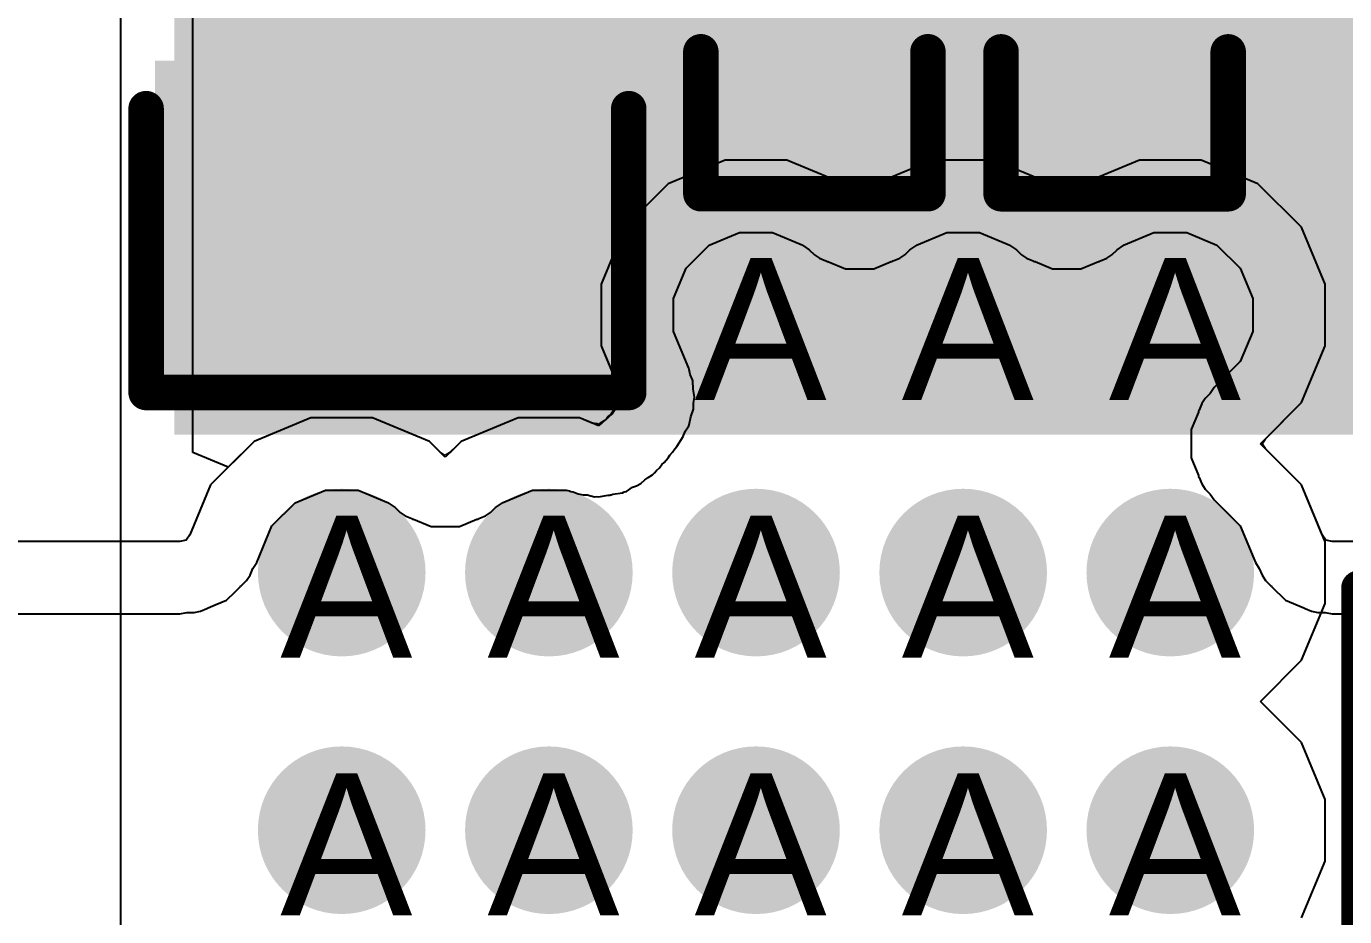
# Model space of a CAD drawing. Header units: inches. Extents: x 0 to 5271, y 0 to 5417.
# Drawn here: x 15.83 to 20.548, y 72.723 to 75.91 of the extents above; entities that cross this region are included whole.
import ezdxf

# ---------------------------------------------------------------- set-up
doc = ezdxf.new("R2010")
doc.units = ezdxf.units.IN
for name, color, linetype in [('Bottom Layer', 5, 'Continuous'), ('Bottom Overlay', 54, 'Continuous'), ('Bottom Paste', 16, 'Continuous'), ('Bottom Solder', 6, 'Continuous'), ('Drill Drawing', 1, 'Continuous'), ('L2_GND1', 16, 'Continuous'), ('L3_SIG1', 76, 'Continuous'), ('L4_PWR', 90, 'Continuous'), ('L5_GND2', 156, 'Continuous'), ('L6_SIG2', 130, 'Continuous'), ('L7_GND3', 216, 'Continuous'), ('Top Layer', 1, 'Continuous'), ('Via Holes', 16, 'Continuous')]:
    doc.layers.add(name, color=color, linetype=linetype)
doc.styles.add('Arial', font='', dxfattribs={"height": 0.2})
doc.styles.get('Arial').set_extended_font_data('Arial')

# ---------------------------------------------------------------- blocks, each defined once
blk = doc.blocks.new('17_FC2QFN__3_5_3_75__B_196')
at = {"layer": 'Bottom Layer'}
for points in [[(-0.175, 2.4312), (0.175, 2.4312), (0.175, 0.4312), (-0.175, 0.4312)], [(-2.0993, 1.6812), (-0.5993, 1.6812), (-0.5993, 1.4312), (-2.0993, 1.4312)], [(2.0993, 1.4312), (0.5993, 1.4312), (0.5993, 1.6812), (2.0993, 1.6812)], [(-2.0993, 1.0312), (-0.5993, 1.0312), (-0.5993, 0.7812), (-2.0993, 0.7812)], [(2.0993, 0.7812), (0.5993, 0.7812), (0.5993, 1.0312), (2.0993, 1.0312)], [(-2.0993, 0.3812), (-0.5993, 0.3812), (-0.5993, 0.1312), (-2.0993, 0.1312)], [(2.0993, 0.1312), (0.5993, 0.1312), (0.5993, 0.3812), (2.0993, 0.3812)], [(-2.1004, -0.0938), (-1.3004, -0.0938), (-1.3004, -0.3938), (-2.1004, -0.3938)], [(2.1004, -0.3938), (1.3004, -0.3938), (1.3004, -0.0938), (2.1004, -0.0938)], [(-2.1004, -0.5938), (-1.3004, -0.5938), (-1.3004, -0.8938), (-2.1004, -0.8938)], [(2.1004, -0.8938), (1.3004, -0.8938), (1.3004, -0.5938), (2.1004, -0.5938)], [(-1.4, -2.0187), (-1.4, -1.0937), (-1.1, -1.0937), (-1.1, -2.0187)], [(-0.9, -2.0187), (-0.9, -1.0937), (-0.6, -1.0937), (-0.6, -2.0187)], [(-0.4, -2.0187), (-0.4, -1.0937), (-0.1, -1.0937), (-0.1, -2.0187)], [(0.1, -2.0187), (0.1, -1.0937), (0.4, -1.0937), (0.4, -2.0187)], [(0.6, -2.0187), (0.6, -1.0937), (0.9, -1.0937), (0.9, -2.0187)], [(1.1, -2.0187), (1.1, -1.0937), (1.4, -1.0937), (1.4, -2.0187)]]:
    blk.add_hatch(color=5, dxfattribs=at).paths.add_polyline_path(points)
at = {"layer": 'Bottom Paste'}
for points in [[(-0.175, 2.4312), (0.175, 2.4312), (0.175, 0.4312), (-0.175, 0.4312)], [(-2.0993, 1.6812), (-0.5993, 1.6812), (-0.5993, 1.4312), (-2.0993, 1.4312)], [(2.0993, 1.4312), (0.5993, 1.4312), (0.5993, 1.6812), (2.0993, 1.6812)], [(-2.0993, 1.0312), (-0.5993, 1.0312), (-0.5993, 0.7812), (-2.0993, 0.7812)], [(2.0993, 0.7812), (0.5993, 0.7812), (0.5993, 1.0312), (2.0993, 1.0312)], [(-2.0993, 0.3812), (-0.5993, 0.3812), (-0.5993, 0.1312), (-2.0993, 0.1312)], [(2.0993, 0.1312), (0.5993, 0.1312), (0.5993, 0.3812), (2.0993, 0.3812)], [(-2.1004, -0.0938), (-1.3004, -0.0938), (-1.3004, -0.3938), (-2.1004, -0.3938)], [(2.1004, -0.3938), (1.3004, -0.3938), (1.3004, -0.0938), (2.1004, -0.0938)], [(-2.1004, -0.5938), (-1.3004, -0.5938), (-1.3004, -0.8938), (-2.1004, -0.8938)], [(2.1004, -0.8938), (1.3004, -0.8938), (1.3004, -0.5938), (2.1004, -0.5938)], [(-1.4, -2.0187), (-1.4, -1.0937), (-1.1, -1.0937), (-1.1, -2.0187)], [(-0.9, -2.0187), (-0.9, -1.0937), (-0.6, -1.0937), (-0.6, -2.0187)], [(-0.4, -2.0187), (-0.4, -1.0937), (-0.1, -1.0937), (-0.1, -2.0187)], [(0.1, -2.0187), (0.1, -1.0937), (0.4, -1.0937), (0.4, -2.0187)], [(0.6, -2.0187), (0.6, -1.0937), (0.9, -1.0937), (0.9, -2.0187)], [(1.1, -2.0187), (1.1, -1.0937), (1.4, -1.0937), (1.4, -2.0187)]]:
    blk.add_hatch(color=16, dxfattribs=at).paths.add_polyline_path(points)
at = {"layer": 'Bottom Solder'}
for points in [[(-0.2766, 2.5328), (0.2766, 2.5328), (0.2766, 0.3296), (-0.2766, 0.3296)], [(-2.2009, 1.7828), (-0.4977, 1.7828), (-0.4977, 1.3296), (-2.2009, 1.3296)], [(2.2009, 1.3296), (0.4977, 1.3296), (0.4977, 1.7828), (2.2009, 1.7828)], [(-2.2009, 1.1328), (-0.4977, 1.1328), (-0.4977, 0.6796), (-2.2009, 0.6796)], [(2.2009, 0.6796), (0.4977, 0.6796), (0.4977, 1.1328), (2.2009, 1.1328)], [(-2.2009, 0.4828), (-0.4977, 0.4828), (-0.4977, 0.0296), (-2.2009, 0.0296)], [(2.2009, 0.0296), (0.4977, 0.0296), (0.4977, 0.4828), (2.2009, 0.4828)], [(-2.202, 0.0078), (-1.1988, 0.0078), (-1.1988, -0.4954), (-2.202, -0.4954)], [(2.202, -0.4954), (1.1988, -0.4954), (1.1988, 0.0078), (2.202, 0.0078)], [(-2.202, -0.4922), (-1.1988, -0.4922), (-1.1988, -0.9954), (-2.202, -0.9954)], [(2.202, -0.9954), (1.1988, -0.9954), (1.1988, -0.4922), (2.202, -0.4922)], [(-1.5016, -2.1203), (-1.5016, -0.9921), (-0.9984, -0.9921), (-0.9984, -2.1203)], [(-1.0016, -2.1203), (-1.0016, -0.9921), (-0.4984, -0.9921), (-0.4984, -2.1203)], [(-0.5016, -2.1203), (-0.5016, -0.9921), (0.0016, -0.9921), (0.0016, -2.1203)], [(-0.0016, -2.1203), (-0.0016, -0.9921), (0.5016, -0.9921), (0.5016, -2.1203)], [(0.4984, -2.1203), (0.4984, -0.9921), (1.0016, -0.9921), (1.0016, -2.1203)], [(0.9984, -2.1203), (0.9984, -0.9921), (1.5016, -0.9921), (1.5016, -2.1203)]]:
    blk.add_hatch(color=6, dxfattribs=at).paths.add_polyline_path(points)
at = {"layer": 'Bottom Overlay'}
for points in [[(-1.8034, 2.1366, 0.127, 0.127, 0), (-1.8034, 1.9377, 0.127, 0.127, 0)], [(-0.4315, 2.1366, 0.127, 0.127, 0), (-1.8034, 2.1366, 0.127, 0.127, 0)], [(1.8034, 2.1366, 0.127, 0.127, 0), (0.4315, 2.1366, 0.127, 0.127, 0)], [(1.8034, 2.1366, 0.127, 0.127, 0), (1.8034, 1.9377, 0.127, 0.127, 0)], [(-2.402, -0.6516, 0.127, 0.127, 0), (-2.402, -0.9056, 0.127, 0.127, 0)], [(-2.275, -0.7786, 0.127, 0.127, 0), (-2.402, -0.6516, 0.127, 0.127, 0)], [(-2.275, -0.7786, 0.127, 0.127, 0), (-2.402, -0.9056, 0.127, 0.127, 0)], [(-1.8034, -1.1503, 0.127, 0.127, 0), (-1.8034, -1.7242, 0.127, 0.127, 0)], [(1.8034, -1.1503, 0.127, 0.127, 0), (1.8034, -1.7242, 0.127, 0.127, 0)], [(-1.5778, -1.7242, 0.127, 0.127, 0), (-1.8034, -1.7242, 0.127, 0.127, 0)], [(1.8034, -1.7242, 0.127, 0.127, 0), (1.5778, -1.7242, 0.127, 0.127, 0)]]:
    blk.add_lwpolyline(points, format="xyseb", dxfattribs=at)
for points in [[(-1.8352, 2.1366, 0.0635, 0.0635, 1), (-1.7716, 2.1366, 0.0635, 0.0635, 1)], [(-1.8352, 2.1366, 0.0635, 0.0635, 1), (-1.7716, 2.1366, 0.0635, 0.0635, 1)], [(-0.4633, 2.1366, 0.0635, 0.0635, 1), (-0.3998, 2.1366, 0.0635, 0.0635, 1)], [(0.3998, 2.1366, 0.0635, 0.0635, 1), (0.4633, 2.1366, 0.0635, 0.0635, 1)], [(1.7716, 2.1366, 0.0635, 0.0635, 1), (1.8352, 2.1366, 0.0635, 0.0635, 1)], [(1.7716, 2.1366, 0.0635, 0.0635, 1), (1.8352, 2.1366, 0.0635, 0.0635, 1)], [(-1.8352, 1.9377, 0.0635, 0.0635, 1), (-1.7716, 1.9377, 0.0635, 0.0635, 1)], [(1.7716, 1.9377, 0.0635, 0.0635, 1), (1.8352, 1.9377, 0.0635, 0.0635, 1)], [(-2.4338, -0.6516, 0.0635, 0.0635, 1), (-2.3703, -0.6516, 0.0635, 0.0635, 1)], [(-2.4338, -0.6516, 0.0635, 0.0635, 1), (-2.3703, -0.6516, 0.0635, 0.0635, 1)], [(-2.3068, -0.7786, 0.0635, 0.0635, 1), (-2.2433, -0.7786, 0.0635, 0.0635, 1)], [(-2.3068, -0.7786, 0.0635, 0.0635, 1), (-2.2433, -0.7786, 0.0635, 0.0635, 1)], [(-2.4338, -0.9056, 0.0635, 0.0635, 1), (-2.3703, -0.9056, 0.0635, 0.0635, 1)], [(-2.4338, -0.9056, 0.0635, 0.0635, 1), (-2.3703, -0.9056, 0.0635, 0.0635, 1)], [(-1.8352, -1.1503, 0.0635, 0.0635, 1), (-1.7716, -1.1503, 0.0635, 0.0635, 1)], [(1.7716, -1.1503, 0.0635, 0.0635, 1), (1.8352, -1.1503, 0.0635, 0.0635, 1)], [(-1.8352, -1.7242, 0.0635, 0.0635, 1), (-1.7716, -1.7242, 0.0635, 0.0635, 1)], [(-1.8352, -1.7242, 0.0635, 0.0635, 1), (-1.7716, -1.7242, 0.0635, 0.0635, 1)], [(-1.6095, -1.7242, 0.0635, 0.0635, 1), (-1.546, -1.7242, 0.0635, 0.0635, 1)], [(1.546, -1.7242, 0.0635, 0.0635, 1), (1.6095, -1.7242, 0.0635, 0.0635, 1)], [(1.7716, -1.7242, 0.0635, 0.0635, 1), (1.8352, -1.7242, 0.0635, 0.0635, 1)], [(1.7716, -1.7242, 0.0635, 0.0635, 1), (1.8352, -1.7242, 0.0635, 0.0635, 1)]]:
    blk.add_lwpolyline(points, format="xyseb", close=True, dxfattribs=at)
blk = doc.blocks.new('YSPIT0630A_1R0M_B_200')
at = {"layer": 'Bottom Overlay'}
for points in [[(-3.298, -3.2766, 0.127, 0.127, 0), (-3.298, 3.1242, 0.127, 0.127, 0)], [(3.302, -3.2766, 0.127, 0.127, 0), (-3.298, -3.2766, 0.127, 0.127, 0)]]:
    blk.add_lwpolyline(points, format="xyseb", dxfattribs=at)
blk.add_lwpolyline([(-3.3297, -3.2766, 0.0635, 0.0635, 1), (-3.2662, -3.2766, 0.0635, 0.0635, 1)], format="xyseb", close=True, dxfattribs=at)
blk.add_lwpolyline([(-3.3297, -3.2766, 0.0635, 0.0635, 1), (-3.2662, -3.2766, 0.0635, 0.0635, 1)], format="xyseb", close=True, dxfattribs=at)
blk = doc.blocks.new('____0402_B_258')
at = {"layer": 'Bottom Layer'}
for points in [[(-0.2413, 0.3175), (-0.2413, -0.3175), (-0.6985, -0.3175), (-0.6985, 0.3175)], [(0.6985, 0.3175), (0.6985, -0.3175), (0.2413, -0.3175), (0.2413, 0.3175)]]:
    blk.add_hatch(color=5, dxfattribs=at).paths.add_polyline_path(points)
at = {"layer": 'Bottom Paste'}
for points in [[(-0.2413, 0.3175), (-0.2413, -0.3175), (-0.6985, -0.3175), (-0.6985, 0.3175)], [(0.6985, 0.3175), (0.6985, -0.3175), (0.2413, -0.3175), (0.2413, 0.3175)]]:
    blk.add_hatch(color=16, dxfattribs=at).paths.add_polyline_path(points)
at = {"layer": 'Bottom Solder'}
for points in [[(-0.1813, 0.3775), (-0.1813, -0.3775), (-0.7585, -0.3775), (-0.7585, 0.3775)], [(0.7585, 0.3775), (0.7585, -0.3775), (0.1813, -0.3775), (0.1813, 0.3775)]]:
    blk.add_hatch(color=6, dxfattribs=at).paths.add_polyline_path(points)
at = {"layer": 'Bottom Overlay'}
for points in [[(-0.7874, 0.4064, 0.127, 0.127, 0), (-0.2794, 0.4064, 0.127, 0.127, 0)], [(-0.7874, 0.4064, 0.127, 0.127, 0), (-0.7874, -0.4064, 0.127, 0.127, 0)], [(0.2794, 0.4064, 0.127, 0.127, 0), (0.7874, 0.4064, 0.127, 0.127, 0)], [(0.7874, 0.4064, 0.127, 0.127, 0), (0.7874, -0.4064, 0.127, 0.127, 0)], [(-0.7874, -0.4064, 0.127, 0.127, 0), (-0.2794, -0.4064, 0.127, 0.127, 0)], [(0.2794, -0.4064, 0.127, 0.127, 0), (0.7874, -0.4064, 0.127, 0.127, 0)]]:
    blk.add_lwpolyline(points, format="xyseb", dxfattribs=at)
for points in [[(-0.8191, 0.4064, 0.0635, 0.0635, 1), (-0.7556, 0.4064, 0.0635, 0.0635, 1)], [(-0.8191, 0.4064, 0.0635, 0.0635, 1), (-0.7556, 0.4064, 0.0635, 0.0635, 1)], [(-0.3111, 0.4064, 0.0635, 0.0635, 1), (-0.2476, 0.4064, 0.0635, 0.0635, 1)], [(0.2477, 0.4064, 0.0635, 0.0635, 1), (0.3112, 0.4064, 0.0635, 0.0635, 1)], [(0.7557, 0.4064, 0.0635, 0.0635, 1), (0.8192, 0.4064, 0.0635, 0.0635, 1)], [(0.7557, 0.4064, 0.0635, 0.0635, 1), (0.8192, 0.4064, 0.0635, 0.0635, 1)], [(-0.8191, -0.4064, 0.0635, 0.0635, 1), (-0.7556, -0.4064, 0.0635, 0.0635, 1)], [(-0.8191, -0.4064, 0.0635, 0.0635, 1), (-0.7556, -0.4064, 0.0635, 0.0635, 1)], [(-0.3111, -0.4064, 0.0635, 0.0635, 1), (-0.2476, -0.4064, 0.0635, 0.0635, 1)], [(0.2477, -0.4064, 0.0635, 0.0635, 1), (0.3112, -0.4064, 0.0635, 0.0635, 1)], [(0.7557, -0.4064, 0.0635, 0.0635, 1), (0.8192, -0.4064, 0.0635, 0.0635, 1)], [(0.7557, -0.4064, 0.0635, 0.0635, 1), (0.8192, -0.4064, 0.0635, 0.0635, 1)]]:
    blk.add_lwpolyline(points, format="xyseb", close=True, dxfattribs=at)
blk = doc.blocks.new('____0402_B_259')
at = {"layer": 'Bottom Layer'}
for points in [[(-0.2413, 0.3175), (-0.2413, -0.3175), (-0.6985, -0.3175), (-0.6985, 0.3175)], [(0.6985, 0.3175), (0.6985, -0.3175), (0.2413, -0.3175), (0.2413, 0.3175)]]:
    blk.add_hatch(color=5, dxfattribs=at).paths.add_polyline_path(points)
at = {"layer": 'Bottom Paste'}
for points in [[(-0.2413, 0.3175), (-0.2413, -0.3175), (-0.6985, -0.3175), (-0.6985, 0.3175)], [(0.6985, 0.3175), (0.6985, -0.3175), (0.2413, -0.3175), (0.2413, 0.3175)]]:
    blk.add_hatch(color=16, dxfattribs=at).paths.add_polyline_path(points)
at = {"layer": 'Bottom Solder'}
for points in [[(-0.1813, 0.3775), (-0.1813, -0.3775), (-0.7585, -0.3775), (-0.7585, 0.3775)], [(0.7585, 0.3775), (0.7585, -0.3775), (0.1813, -0.3775), (0.1813, 0.3775)]]:
    blk.add_hatch(color=6, dxfattribs=at).paths.add_polyline_path(points)
at = {"layer": 'Bottom Overlay'}
for points in [[(-0.7874, 0.4064, 0.127, 0.127, 0), (-0.2794, 0.4064, 0.127, 0.127, 0)], [(-0.7874, 0.4064, 0.127, 0.127, 0), (-0.7874, -0.4064, 0.127, 0.127, 0)], [(0.2794, 0.4064, 0.127, 0.127, 0), (0.7874, 0.4064, 0.127, 0.127, 0)], [(0.7874, 0.4064, 0.127, 0.127, 0), (0.7874, -0.4064, 0.127, 0.127, 0)], [(-0.7874, -0.4064, 0.127, 0.127, 0), (-0.2794, -0.4064, 0.127, 0.127, 0)], [(0.2794, -0.4064, 0.127, 0.127, 0), (0.7874, -0.4064, 0.127, 0.127, 0)]]:
    blk.add_lwpolyline(points, format="xyseb", dxfattribs=at)
for points in [[(-0.8191, 0.4064, 0.0635, 0.0635, 1), (-0.7556, 0.4064, 0.0635, 0.0635, 1)], [(-0.8191, 0.4064, 0.0635, 0.0635, 1), (-0.7556, 0.4064, 0.0635, 0.0635, 1)], [(-0.3111, 0.4064, 0.0635, 0.0635, 1), (-0.2476, 0.4064, 0.0635, 0.0635, 1)], [(0.2477, 0.4064, 0.0635, 0.0635, 1), (0.3112, 0.4064, 0.0635, 0.0635, 1)], [(0.7557, 0.4064, 0.0635, 0.0635, 1), (0.8192, 0.4064, 0.0635, 0.0635, 1)], [(0.7557, 0.4064, 0.0635, 0.0635, 1), (0.8192, 0.4064, 0.0635, 0.0635, 1)], [(-0.8191, -0.4064, 0.0635, 0.0635, 1), (-0.7556, -0.4064, 0.0635, 0.0635, 1)], [(-0.8191, -0.4064, 0.0635, 0.0635, 1), (-0.7556, -0.4064, 0.0635, 0.0635, 1)], [(-0.3111, -0.4064, 0.0635, 0.0635, 1), (-0.2476, -0.4064, 0.0635, 0.0635, 1)], [(0.2477, -0.4064, 0.0635, 0.0635, 1), (0.3112, -0.4064, 0.0635, 0.0635, 1)], [(0.7557, -0.4064, 0.0635, 0.0635, 1), (0.8192, -0.4064, 0.0635, 0.0635, 1)], [(0.7557, -0.4064, 0.0635, 0.0635, 1), (0.8192, -0.4064, 0.0635, 0.0635, 1)]]:
    blk.add_lwpolyline(points, format="xyseb", close=True, dxfattribs=at)
blk = doc.blocks.new('C___0805_B_260')
at = {"layer": 'Bottom Layer'}
for points in [[(-1.524, 0.762), (-0.508, 0.762), (-0.508, -0.762), (-1.524, -0.762)], [(0.508, 0.762), (1.524, 0.762), (1.524, -0.762), (0.508, -0.762)]]:
    blk.add_hatch(color=5, dxfattribs=at).paths.add_polyline_path(points)
at = {"layer": 'Bottom Paste'}
for points in [[(-1.524, 0.762), (-0.508, 0.762), (-0.508, -0.762), (-1.524, -0.762)], [(0.508, 0.762), (1.524, 0.762), (1.524, -0.762), (0.508, -0.762)]]:
    blk.add_hatch(color=16, dxfattribs=at).paths.add_polyline_path(points)
at = {"layer": 'Bottom Solder'}
for points in [[(-1.594, 0.832), (-0.438, 0.832), (-0.438, -0.832), (-1.594, -0.832)], [(0.438, 0.832), (1.594, 0.832), (1.594, -0.832), (0.438, -0.832)]]:
    blk.add_hatch(color=6, dxfattribs=at).paths.add_polyline_path(points)
at = {"layer": 'Bottom Overlay'}
for points in [[(-1.6256, 0.8636, 0.127, 0.127, 0), (-0.6096, 0.8636, 0.127, 0.127, 0)], [(-1.6256, 0.8636, 0.127, 0.127, 0), (-1.6256, -0.8636, 0.127, 0.127, 0)], [(0.6096, 0.8636, 0.127, 0.127, 0), (1.6256, 0.8636, 0.127, 0.127, 0)], [(1.6256, 0.8636, 0.127, 0.127, 0), (1.6256, -0.8636, 0.127, 0.127, 0)], [(-1.6256, -0.8636, 0.127, 0.127, 0), (-0.6096, -0.8636, 0.127, 0.127, 0)], [(0.6096, -0.8636, 0.127, 0.127, 0), (1.6256, -0.8636, 0.127, 0.127, 0)]]:
    blk.add_lwpolyline(points, format="xyseb", dxfattribs=at)
for points in [[(-1.6574, 0.8636, 0.0635, 0.0635, 1), (-1.5939, 0.8636, 0.0635, 0.0635, 1)], [(-1.6574, 0.8636, 0.0635, 0.0635, 1), (-1.5939, 0.8636, 0.0635, 0.0635, 1)], [(-0.6414, 0.8636, 0.0635, 0.0635, 1), (-0.5779, 0.8636, 0.0635, 0.0635, 1)], [(0.5778, 0.8636, 0.0635, 0.0635, 1), (0.6413, 0.8636, 0.0635, 0.0635, 1)], [(1.5938, 0.8636, 0.0635, 0.0635, 1), (1.6573, 0.8636, 0.0635, 0.0635, 1)], [(1.5938, 0.8636, 0.0635, 0.0635, 1), (1.6573, 0.8636, 0.0635, 0.0635, 1)], [(-1.6574, -0.8636, 0.0635, 0.0635, 1), (-1.5939, -0.8636, 0.0635, 0.0635, 1)], [(-1.6574, -0.8636, 0.0635, 0.0635, 1), (-1.5939, -0.8636, 0.0635, 0.0635, 1)], [(-0.6414, -0.8636, 0.0635, 0.0635, 1), (-0.5779, -0.8636, 0.0635, 0.0635, 1)], [(0.5778, -0.8636, 0.0635, 0.0635, 1), (0.6413, -0.8636, 0.0635, 0.0635, 1)], [(1.5938, -0.8636, 0.0635, 0.0635, 1), (1.6573, -0.8636, 0.0635, 0.0635, 1)], [(1.5938, -0.8636, 0.0635, 0.0635, 1), (1.6573, -0.8636, 0.0635, 0.0635, 1)]]:
    blk.add_lwpolyline(points, format="xyseb", close=True, dxfattribs=at)

msp = doc.modelspace()

# ---------------------------------------------------------------- hatches: boundary and pattern name
at = {"layer": 'Bottom Layer'}
msp.add_hatch(color=5, dxfattribs=at).paths.add_polyline_path([(16.3604, 74.4478), (21.9843, 74.4478), (21.9843, 76.1315), (16.3604, 76.1315)])
h = msp.add_hatch(color=5, dxfattribs=at)
edge = h.paths.add_edge_path()
edge.add_arc((18.4416, 74.8769), 0.3, 0, 360)
h = msp.add_hatch(color=5, dxfattribs=at)
edge = h.paths.add_edge_path()
edge.add_arc((19.183, 74.8769), 0.3, 0, 360)
h = msp.add_hatch(color=5, dxfattribs=at)
edge = h.paths.add_edge_path()
edge.add_arc((19.9243, 74.8769), 0.3, 0, 360)
h = msp.add_hatch(color=5, dxfattribs=at)
edge = h.paths.add_edge_path()
edge.add_arc((16.959, 73.9548), 0.3, 0, 360)
h = msp.add_hatch(color=5, dxfattribs=at)
edge = h.paths.add_edge_path()
edge.add_arc((17.7003, 73.9548), 0.3, 0, 360)
h = msp.add_hatch(color=5, dxfattribs=at)
edge = h.paths.add_edge_path()
edge.add_arc((18.4417, 73.9548), 0.3, 0, 360)
h = msp.add_hatch(color=5, dxfattribs=at)
edge = h.paths.add_edge_path()
edge.add_arc((19.183, 73.9548), 0.3, 0, 360)
h = msp.add_hatch(color=5, dxfattribs=at)
edge = h.paths.add_edge_path()
edge.add_arc((19.9243, 73.9548), 0.3, 0, 360)
h = msp.add_hatch(color=5, dxfattribs=at)
edge = h.paths.add_edge_path()
edge.add_arc((16.9589, 73.0327), 0.3, 0, 360)
h = msp.add_hatch(color=5, dxfattribs=at)
edge = h.paths.add_edge_path()
edge.add_arc((17.7003, 73.0327), 0.3, 0, 360)
h = msp.add_hatch(color=5, dxfattribs=at)
edge = h.paths.add_edge_path()
edge.add_arc((18.4416, 73.0327), 0.3, 0, 360)
h = msp.add_hatch(color=5, dxfattribs=at)
edge = h.paths.add_edge_path()
edge.add_arc((19.183, 73.0327), 0.3, 0, 360)
h = msp.add_hatch(color=5, dxfattribs=at)
edge = h.paths.add_edge_path()
edge.add_arc((19.9243, 73.0327), 0.3, 0, 360)
at = {"layer": 'L2_GND1'}
h = msp.add_hatch(color=16, dxfattribs=at)
edge = h.paths.add_edge_path()
edge.add_arc((18.4416, 74.8769), 0.3, 0, 360)
h = msp.add_hatch(color=16, dxfattribs=at)
edge = h.paths.add_edge_path()
edge.add_arc((19.183, 74.8769), 0.3, 0, 360)
h = msp.add_hatch(color=16, dxfattribs=at)
edge = h.paths.add_edge_path()
edge.add_arc((19.9243, 74.8769), 0.3, 0, 360)
h = msp.add_hatch(color=16, dxfattribs=at)
edge = h.paths.add_edge_path()
edge.add_arc((16.959, 73.9548), 0.3, 0, 360)
h = msp.add_hatch(color=16, dxfattribs=at)
edge = h.paths.add_edge_path()
edge.add_arc((17.7003, 73.9548), 0.3, 0, 360)
h = msp.add_hatch(color=16, dxfattribs=at)
edge = h.paths.add_edge_path()
edge.add_arc((18.4417, 73.9548), 0.3, 0, 360)
h = msp.add_hatch(color=16, dxfattribs=at)
edge = h.paths.add_edge_path()
edge.add_arc((19.183, 73.9548), 0.3, 0, 360)
h = msp.add_hatch(color=16, dxfattribs=at)
edge = h.paths.add_edge_path()
edge.add_arc((19.9243, 73.9548), 0.3, 0, 360)
h = msp.add_hatch(color=16, dxfattribs=at)
edge = h.paths.add_edge_path()
edge.add_arc((16.9589, 73.0327), 0.3, 0, 360)
h = msp.add_hatch(color=16, dxfattribs=at)
edge = h.paths.add_edge_path()
edge.add_arc((17.7003, 73.0327), 0.3, 0, 360)
h = msp.add_hatch(color=16, dxfattribs=at)
edge = h.paths.add_edge_path()
edge.add_arc((18.4416, 73.0327), 0.3, 0, 360)
h = msp.add_hatch(color=16, dxfattribs=at)
edge = h.paths.add_edge_path()
edge.add_arc((19.183, 73.0327), 0.3, 0, 360)
h = msp.add_hatch(color=16, dxfattribs=at)
edge = h.paths.add_edge_path()
edge.add_arc((19.9243, 73.0327), 0.3, 0, 360)
at = {"layer": 'L3_SIG1'}
h = msp.add_hatch(color=76, dxfattribs=at)
edge = h.paths.add_edge_path()
edge.add_arc((18.4416, 74.8769), 0.3, 0, 360)
h = msp.add_hatch(color=76, dxfattribs=at)
edge = h.paths.add_edge_path()
edge.add_arc((19.183, 74.8769), 0.3, 0, 360)
h = msp.add_hatch(color=76, dxfattribs=at)
edge = h.paths.add_edge_path()
edge.add_arc((19.9243, 74.8769), 0.3, 0, 360)
h = msp.add_hatch(color=76, dxfattribs=at)
edge = h.paths.add_edge_path()
edge.add_arc((16.959, 73.9548), 0.3, 0, 360)
h = msp.add_hatch(color=76, dxfattribs=at)
edge = h.paths.add_edge_path()
edge.add_arc((17.7003, 73.9548), 0.3, 0, 360)
h = msp.add_hatch(color=76, dxfattribs=at)
edge = h.paths.add_edge_path()
edge.add_arc((18.4417, 73.9548), 0.3, 0, 360)
h = msp.add_hatch(color=76, dxfattribs=at)
edge = h.paths.add_edge_path()
edge.add_arc((19.183, 73.9548), 0.3, 0, 360)
h = msp.add_hatch(color=76, dxfattribs=at)
edge = h.paths.add_edge_path()
edge.add_arc((19.9243, 73.9548), 0.3, 0, 360)
h = msp.add_hatch(color=76, dxfattribs=at)
edge = h.paths.add_edge_path()
edge.add_arc((16.9589, 73.0327), 0.3, 0, 360)
h = msp.add_hatch(color=76, dxfattribs=at)
edge = h.paths.add_edge_path()
edge.add_arc((17.7003, 73.0327), 0.3, 0, 360)
h = msp.add_hatch(color=76, dxfattribs=at)
edge = h.paths.add_edge_path()
edge.add_arc((18.4416, 73.0327), 0.3, 0, 360)
h = msp.add_hatch(color=76, dxfattribs=at)
edge = h.paths.add_edge_path()
edge.add_arc((19.183, 73.0327), 0.3, 0, 360)
h = msp.add_hatch(color=76, dxfattribs=at)
edge = h.paths.add_edge_path()
edge.add_arc((19.9243, 73.0327), 0.3, 0, 360)
at = {"layer": 'L4_PWR'}
h = msp.add_hatch(color=90, dxfattribs=at)
edge = h.paths.add_edge_path()
edge.add_arc((18.4416, 74.8769), 0.3, 0, 360)
h = msp.add_hatch(color=90, dxfattribs=at)
edge = h.paths.add_edge_path()
edge.add_arc((19.183, 74.8769), 0.3, 0, 360)
h = msp.add_hatch(color=90, dxfattribs=at)
edge = h.paths.add_edge_path()
edge.add_arc((19.9243, 74.8769), 0.3, 0, 360)
h = msp.add_hatch(color=90, dxfattribs=at)
edge = h.paths.add_edge_path()
edge.add_arc((16.959, 73.9548), 0.3, 0, 360)
h = msp.add_hatch(color=90, dxfattribs=at)
edge = h.paths.add_edge_path()
edge.add_arc((17.7003, 73.9548), 0.3, 0, 360)
h = msp.add_hatch(color=90, dxfattribs=at)
edge = h.paths.add_edge_path()
edge.add_arc((18.4417, 73.9548), 0.3, 0, 360)
h = msp.add_hatch(color=90, dxfattribs=at)
edge = h.paths.add_edge_path()
edge.add_arc((19.183, 73.9548), 0.3, 0, 360)
h = msp.add_hatch(color=90, dxfattribs=at)
edge = h.paths.add_edge_path()
edge.add_arc((19.9243, 73.9548), 0.3, 0, 360)
h = msp.add_hatch(color=90, dxfattribs=at)
edge = h.paths.add_edge_path()
edge.add_arc((16.9589, 73.0327), 0.3, 0, 360)
h = msp.add_hatch(color=90, dxfattribs=at)
edge = h.paths.add_edge_path()
edge.add_arc((17.7003, 73.0327), 0.3, 0, 360)
h = msp.add_hatch(color=90, dxfattribs=at)
edge = h.paths.add_edge_path()
edge.add_arc((18.4416, 73.0327), 0.3, 0, 360)
h = msp.add_hatch(color=90, dxfattribs=at)
edge = h.paths.add_edge_path()
edge.add_arc((19.183, 73.0327), 0.3, 0, 360)
h = msp.add_hatch(color=90, dxfattribs=at)
edge = h.paths.add_edge_path()
edge.add_arc((19.9243, 73.0327), 0.3, 0, 360)
at = {"layer": 'L5_GND2'}
h = msp.add_hatch(color=156, dxfattribs=at)
edge = h.paths.add_edge_path()
edge.add_arc((18.4416, 74.8769), 0.3, 0, 360)
h = msp.add_hatch(color=156, dxfattribs=at)
edge = h.paths.add_edge_path()
edge.add_arc((19.183, 74.8769), 0.3, 0, 360)
h = msp.add_hatch(color=156, dxfattribs=at)
edge = h.paths.add_edge_path()
edge.add_arc((19.9243, 74.8769), 0.3, 0, 360)
h = msp.add_hatch(color=156, dxfattribs=at)
edge = h.paths.add_edge_path()
edge.add_arc((16.959, 73.9548), 0.3, 0, 360)
h = msp.add_hatch(color=156, dxfattribs=at)
edge = h.paths.add_edge_path()
edge.add_arc((17.7003, 73.9548), 0.3, 0, 360)
h = msp.add_hatch(color=156, dxfattribs=at)
edge = h.paths.add_edge_path()
edge.add_arc((18.4417, 73.9548), 0.3, 0, 360)
h = msp.add_hatch(color=156, dxfattribs=at)
edge = h.paths.add_edge_path()
edge.add_arc((19.183, 73.9548), 0.3, 0, 360)
h = msp.add_hatch(color=156, dxfattribs=at)
edge = h.paths.add_edge_path()
edge.add_arc((19.9243, 73.9548), 0.3, 0, 360)
h = msp.add_hatch(color=156, dxfattribs=at)
edge = h.paths.add_edge_path()
edge.add_arc((16.9589, 73.0327), 0.3, 0, 360)
h = msp.add_hatch(color=156, dxfattribs=at)
edge = h.paths.add_edge_path()
edge.add_arc((17.7003, 73.0327), 0.3, 0, 360)
h = msp.add_hatch(color=156, dxfattribs=at)
edge = h.paths.add_edge_path()
edge.add_arc((18.4416, 73.0327), 0.3, 0, 360)
h = msp.add_hatch(color=156, dxfattribs=at)
edge = h.paths.add_edge_path()
edge.add_arc((19.183, 73.0327), 0.3, 0, 360)
h = msp.add_hatch(color=156, dxfattribs=at)
edge = h.paths.add_edge_path()
edge.add_arc((19.9243, 73.0327), 0.3, 0, 360)
at = {"layer": 'L6_SIG2'}
h = msp.add_hatch(color=130, dxfattribs=at)
edge = h.paths.add_edge_path()
edge.add_arc((18.4416, 74.8769), 0.3, 0, 360)
h = msp.add_hatch(color=130, dxfattribs=at)
edge = h.paths.add_edge_path()
edge.add_arc((19.183, 74.8769), 0.3, 0, 360)
h = msp.add_hatch(color=130, dxfattribs=at)
edge = h.paths.add_edge_path()
edge.add_arc((19.9243, 74.8769), 0.3, 0, 360)
h = msp.add_hatch(color=130, dxfattribs=at)
edge = h.paths.add_edge_path()
edge.add_arc((16.959, 73.9548), 0.3, 0, 360)
h = msp.add_hatch(color=130, dxfattribs=at)
edge = h.paths.add_edge_path()
edge.add_arc((17.7003, 73.9548), 0.3, 0, 360)
h = msp.add_hatch(color=130, dxfattribs=at)
edge = h.paths.add_edge_path()
edge.add_arc((18.4417, 73.9548), 0.3, 0, 360)
h = msp.add_hatch(color=130, dxfattribs=at)
edge = h.paths.add_edge_path()
edge.add_arc((19.183, 73.9548), 0.3, 0, 360)
h = msp.add_hatch(color=130, dxfattribs=at)
edge = h.paths.add_edge_path()
edge.add_arc((19.9243, 73.9548), 0.3, 0, 360)
h = msp.add_hatch(color=130, dxfattribs=at)
edge = h.paths.add_edge_path()
edge.add_arc((16.9589, 73.0327), 0.3, 0, 360)
h = msp.add_hatch(color=130, dxfattribs=at)
edge = h.paths.add_edge_path()
edge.add_arc((17.7003, 73.0327), 0.3, 0, 360)
h = msp.add_hatch(color=130, dxfattribs=at)
edge = h.paths.add_edge_path()
edge.add_arc((18.4416, 73.0327), 0.3, 0, 360)
h = msp.add_hatch(color=130, dxfattribs=at)
edge = h.paths.add_edge_path()
edge.add_arc((19.183, 73.0327), 0.3, 0, 360)
h = msp.add_hatch(color=130, dxfattribs=at)
edge = h.paths.add_edge_path()
edge.add_arc((19.9243, 73.0327), 0.3, 0, 360)
at = {"layer": 'L7_GND3'}
h = msp.add_hatch(color=216, dxfattribs=at)
edge = h.paths.add_edge_path()
edge.add_arc((18.4416, 74.8769), 0.3, 0, 360)
h = msp.add_hatch(color=216, dxfattribs=at)
edge = h.paths.add_edge_path()
edge.add_arc((19.183, 74.8769), 0.3, 0, 360)
h = msp.add_hatch(color=216, dxfattribs=at)
edge = h.paths.add_edge_path()
edge.add_arc((19.9243, 74.8769), 0.3, 0, 360)
h = msp.add_hatch(color=216, dxfattribs=at)
edge = h.paths.add_edge_path()
edge.add_arc((16.959, 73.9548), 0.3, 0, 360)
h = msp.add_hatch(color=216, dxfattribs=at)
edge = h.paths.add_edge_path()
edge.add_arc((17.7003, 73.9548), 0.3, 0, 360)
h = msp.add_hatch(color=216, dxfattribs=at)
edge = h.paths.add_edge_path()
edge.add_arc((18.4417, 73.9548), 0.3, 0, 360)
h = msp.add_hatch(color=216, dxfattribs=at)
edge = h.paths.add_edge_path()
edge.add_arc((19.183, 73.9548), 0.3, 0, 360)
h = msp.add_hatch(color=216, dxfattribs=at)
edge = h.paths.add_edge_path()
edge.add_arc((19.9243, 73.9548), 0.3, 0, 360)
h = msp.add_hatch(color=216, dxfattribs=at)
edge = h.paths.add_edge_path()
edge.add_arc((16.9589, 73.0327), 0.3, 0, 360)
h = msp.add_hatch(color=216, dxfattribs=at)
edge = h.paths.add_edge_path()
edge.add_arc((17.7003, 73.0327), 0.3, 0, 360)
h = msp.add_hatch(color=216, dxfattribs=at)
edge = h.paths.add_edge_path()
edge.add_arc((18.4416, 73.0327), 0.3, 0, 360)
h = msp.add_hatch(color=216, dxfattribs=at)
edge = h.paths.add_edge_path()
edge.add_arc((19.183, 73.0327), 0.3, 0, 360)
h = msp.add_hatch(color=216, dxfattribs=at)
edge = h.paths.add_edge_path()
edge.add_arc((19.9243, 73.0327), 0.3, 0, 360)
at = {"layer": 'Top Layer'}
h = msp.add_hatch(color=1, dxfattribs=at)
edge = h.paths.add_edge_path()
edge.add_arc((18.4416, 74.8769), 0.3, 0, 360)
h = msp.add_hatch(color=1, dxfattribs=at)
edge = h.paths.add_edge_path()
edge.add_arc((19.183, 74.8769), 0.3, 0, 360)
h = msp.add_hatch(color=1, dxfattribs=at)
edge = h.paths.add_edge_path()
edge.add_arc((19.9243, 74.8769), 0.3, 0, 360)
h = msp.add_hatch(color=1, dxfattribs=at)
edge = h.paths.add_edge_path()
edge.add_arc((16.959, 73.9548), 0.3, 0, 360)
h = msp.add_hatch(color=1, dxfattribs=at)
edge = h.paths.add_edge_path()
edge.add_arc((17.7003, 73.9548), 0.3, 0, 360)
h = msp.add_hatch(color=1, dxfattribs=at)
edge = h.paths.add_edge_path()
edge.add_arc((18.4417, 73.9548), 0.3, 0, 360)
h = msp.add_hatch(color=1, dxfattribs=at)
edge = h.paths.add_edge_path()
edge.add_arc((19.183, 73.9548), 0.3, 0, 360)
h = msp.add_hatch(color=1, dxfattribs=at)
edge = h.paths.add_edge_path()
edge.add_arc((19.9243, 73.9548), 0.3, 0, 360)
h = msp.add_hatch(color=1, dxfattribs=at)
edge = h.paths.add_edge_path()
edge.add_arc((16.9589, 73.0327), 0.3, 0, 360)
h = msp.add_hatch(color=1, dxfattribs=at)
edge = h.paths.add_edge_path()
edge.add_arc((17.7003, 73.0327), 0.3, 0, 360)
h = msp.add_hatch(color=1, dxfattribs=at)
edge = h.paths.add_edge_path()
edge.add_arc((18.4416, 73.0327), 0.3, 0, 360)
h = msp.add_hatch(color=1, dxfattribs=at)
edge = h.paths.add_edge_path()
edge.add_arc((19.183, 73.0327), 0.3, 0, 360)
h = msp.add_hatch(color=1, dxfattribs=at)
edge = h.paths.add_edge_path()
edge.add_arc((19.9243, 73.0327), 0.3, 0, 360)
at = {"layer": 'Via Holes'}
h = msp.add_hatch(color=7, dxfattribs=at)
edge = h.paths.add_edge_path()
edge.add_arc((18.4416, 74.8769), 0.15, 0, 360)
h = msp.add_hatch(color=7, dxfattribs=at)
edge = h.paths.add_edge_path()
edge.add_arc((19.183, 74.8769), 0.15, 0, 360)
h = msp.add_hatch(color=7, dxfattribs=at)
edge = h.paths.add_edge_path()
edge.add_arc((19.9243, 74.8769), 0.15, 0, 360)
h = msp.add_hatch(color=7, dxfattribs=at)
edge = h.paths.add_edge_path()
edge.add_arc((16.959, 73.9548), 0.15, 0, 360)
h = msp.add_hatch(color=7, dxfattribs=at)
edge = h.paths.add_edge_path()
edge.add_arc((17.7003, 73.9548), 0.15, 0, 360)
h = msp.add_hatch(color=7, dxfattribs=at)
edge = h.paths.add_edge_path()
edge.add_arc((18.4417, 73.9548), 0.15, 0, 360)
h = msp.add_hatch(color=7, dxfattribs=at)
edge = h.paths.add_edge_path()
edge.add_arc((19.183, 73.9548), 0.15, 0, 360)
h = msp.add_hatch(color=7, dxfattribs=at)
edge = h.paths.add_edge_path()
edge.add_arc((19.9243, 73.9548), 0.15, 0, 360)
h = msp.add_hatch(color=7, dxfattribs=at)
edge = h.paths.add_edge_path()
edge.add_arc((16.9589, 73.0327), 0.15, 0, 360)
h = msp.add_hatch(color=7, dxfattribs=at)
edge = h.paths.add_edge_path()
edge.add_arc((17.7003, 73.0327), 0.15, 0, 360)
h = msp.add_hatch(color=7, dxfattribs=at)
edge = h.paths.add_edge_path()
edge.add_arc((18.4416, 73.0327), 0.15, 0, 360)
h = msp.add_hatch(color=7, dxfattribs=at)
edge = h.paths.add_edge_path()
edge.add_arc((19.183, 73.0327), 0.15, 0, 360)
h = msp.add_hatch(color=7, dxfattribs=at)
edge = h.paths.add_edge_path()
edge.add_arc((19.9243, 73.0327), 0.15, 0, 360)

# ---------------------------------------------------------------- linework, layer by layer
at = {"layer": 'L3_SIG1'}
for p, q in [((18.3314, 75.4309), (18.1278, 75.3465)), ((18.5518, 75.4309), (18.3314, 75.4309)), ((18.7554, 75.3465), (18.5518, 75.4309)), ((19.0728, 75.4309), (18.8692, 75.3465)), ((19.2932, 75.4309), (19.0728, 75.4309)), ((19.4968, 75.3465), (19.2932, 75.4309)), ((19.8141, 75.4309), (19.6105, 75.3465)), ((20.0345, 75.4309), (19.8141, 75.4309)), ((20.2381, 75.3465), (20.0345, 75.4309)), ((18.1278, 75.3465), (17.972, 75.1907)), ((18.7943, 75.3077), (18.7554, 75.3465)), ((18.8692, 75.3465), (18.8303, 75.3077)), ((19.5356, 75.3077), (19.4968, 75.3465)), ((19.6105, 75.3465), (19.5717, 75.3077)), ((20.394, 75.1907), (20.2381, 75.3465)), ((18.8123, 75.2956), (18.7943, 75.3077)), ((18.8303, 75.3077), (18.8123, 75.2956)), ((19.5537, 75.2957), (19.5356, 75.3077)), ((19.5717, 75.3077), (19.5537, 75.2957)), ((17.972, 75.1907), (17.8876, 74.9871)), ((18.2745, 75.127), (18.3829, 75.1719)), ((18.3829, 75.1719), (18.5003, 75.1719)), ((18.5003, 75.1719), (18.6087, 75.127)), ((19.0159, 75.127), (19.1243, 75.1719)), ((19.1243, 75.1719), (19.2417, 75.1719)), ((19.2417, 75.1719), (19.3501, 75.127)), ((19.7572, 75.127), (19.8656, 75.1719)), ((19.8656, 75.1719), (19.983, 75.1719)), ((19.983, 75.1719), (20.0914, 75.127)), ((20.4783, 74.9871), (20.394, 75.1907)), ((18.1915, 75.044), (18.2745, 75.127)), ((18.6087, 75.127), (18.6111, 75.1246)), ((18.6111, 75.1246), (18.6323, 75.1104)), ((18.6323, 75.1104), (18.6504, 75.0924)), ((18.9742, 75.0924), (18.9923, 75.1104)), ((18.9923, 75.1104), (19.0135, 75.1246)), ((19.0135, 75.1246), (19.0159, 75.127)), ((19.3501, 75.127), (19.3525, 75.1246)), ((19.3525, 75.1246), (19.3737, 75.1104)), ((19.3737, 75.1104), (19.3917, 75.0924)), ((19.7156, 75.0924), (19.7336, 75.1104)), ((19.7336, 75.1104), (19.7548, 75.1246)), ((19.7548, 75.1246), (19.7572, 75.127)), ((20.0914, 75.127), (20.1744, 75.044)), ((18.6504, 75.0924), (18.6684, 75.0803)), ((18.6684, 75.0803), (18.692, 75.0705)), ((18.692, 75.0705), (18.6952, 75.0684)), ((18.6952, 75.0684), (18.6989, 75.0677)), ((18.6989, 75.0677), (18.7618, 75.0416)), ((18.8628, 75.0416), (18.9257, 75.0677)), ((18.9257, 75.0677), (18.9294, 75.0684)), ((18.9294, 75.0684), (18.9326, 75.0705)), ((18.9326, 75.0705), (18.9562, 75.0803)), ((18.9562, 75.0803), (18.9742, 75.0924)), ((19.3917, 75.0924), (19.4098, 75.0803)), ((19.4098, 75.0803), (19.4333, 75.0706)), ((19.4333, 75.0706), (19.4365, 75.0685)), ((19.4365, 75.0685), (19.4403, 75.0677)), ((19.4403, 75.0677), (19.5031, 75.0417)), ((19.6042, 75.0417), (19.667, 75.0677)), ((19.667, 75.0677), (19.6708, 75.0685)), ((19.6708, 75.0685), (19.674, 75.0706)), ((19.674, 75.0706), (19.6975, 75.0803)), ((19.6975, 75.0803), (19.7156, 75.0924)), ((18.1466, 74.9356), (18.1915, 75.044)), ((18.7618, 75.0416), (18.8628, 75.0416)), ((19.5031, 75.0417), (19.6042, 75.0417)), ((20.1744, 75.044), (20.2193, 74.9356)), ((17.8876, 74.9871), (17.8876, 74.7667)), ((20.4783, 74.7667), (20.4783, 74.9871)), ((18.1466, 74.8182), (18.1466, 74.9356)), ((20.2193, 74.9356), (20.2193, 74.8182)), ((18.2013, 74.686), (18.1466, 74.8182)), ((20.2193, 74.8182), (20.1744, 74.7098)), ((17.8876, 74.7667), (17.9621, 74.5869)), ((20.394, 74.5631), (20.4783, 74.7667)), ((18.2021, 74.6822), (18.2013, 74.686)), ((20.1744, 74.7098), (20.0817, 74.617)), ((18.2023, 74.682), (18.2021, 74.6822)), ((18.2058, 74.6643), (18.2023, 74.682)), ((18.2144, 74.645), (18.2058, 74.6643)), ((18.2154, 74.641), (18.2144, 74.645)), ((18.2163, 74.6116), (18.2154, 74.641)), ((18.222, 74.5829), (18.2163, 74.6116)), ((20.0675, 74.5958), (20.0495, 74.5778)), ((20.0817, 74.617), (20.0675, 74.5958)), ((17.939, 74.5432), (17.9314, 74.5352)), ((17.9614, 74.579), (17.939, 74.5432)), ((17.963, 74.5829), (17.9614, 74.579)), ((17.9621, 74.5869), (17.963, 74.5829)), ((18.2178, 74.5616), (18.222, 74.5829)), ((18.2184, 74.54), (18.2178, 74.5616)), ((20.0374, 74.5597), (20.0276, 74.5361)), ((20.0495, 74.5778), (20.0374, 74.5597)), ((20.2648, 74.4339), (20.394, 74.5631)), ((16.8488, 74.5088), (16.6452, 74.4245)), ((17.0692, 74.5088), (16.8488, 74.5088)), ((17.2728, 74.4245), (17.0692, 74.5088)), ((17.5901, 74.5088), (17.3865, 74.4245)), ((17.8105, 74.5088), (17.5901, 74.5088)), ((17.8556, 74.4901), (17.8105, 74.5088)), ((17.8982, 74.4973), (17.8829, 74.4883)), ((17.9065, 74.5047), (17.8982, 74.4973)), ((17.9131, 74.5135), (17.9065, 74.5047)), ((17.9238, 74.523), (17.9131, 74.5135)), ((17.9314, 74.5352), (17.9238, 74.523)), ((18.2023, 74.4838), (18.208, 74.5125)), ((18.208, 74.5125), (18.2184, 74.54)), ((20.0248, 74.5292), (19.9987, 74.4664)), ((20.0255, 74.533), (20.0248, 74.5292)), ((20.0276, 74.5361), (20.0255, 74.533)), ((17.8731, 74.4866), (17.8556, 74.4901)), ((17.8785, 74.4844), (17.8731, 74.4866)), ((17.8829, 74.4883), (17.8785, 74.4844)), ((18.1825, 74.4455), (18.1889, 74.4624)), ((18.1889, 74.4624), (18.2007, 74.4799)), ((18.2007, 74.4799), (18.2023, 74.4838)), ((19.9987, 74.4664), (19.9987, 74.3653)), ((16.6452, 74.4245), (16.4893, 74.2686)), ((17.3116, 74.3856), (17.2728, 74.4245)), ((17.3865, 74.4245), (17.3477, 74.3856)), ((18.1509, 74.3978), (18.1585, 74.4058)), ((18.1585, 74.4058), (18.1809, 74.4416)), ((18.1809, 74.4416), (18.1823, 74.4452)), ((18.1823, 74.4452), (18.1825, 74.4455)), ((20.2527, 74.4158), (20.2648, 74.4339)), ((20.2648, 74.3978), (20.2527, 74.4158)), ((17.3297, 74.3736), (17.3116, 74.3856)), ((17.3477, 74.3856), (17.3297, 74.3736)), ((18.1132, 74.3487), (18.1199, 74.3576)), ((18.1199, 74.3576), (18.1275, 74.3657)), ((18.1199, 74.3576), (18.1199, 74.3576)), ((18.1199, 74.3576), (18.1199, 74.3576)), ((18.1275, 74.3657), (18.1335, 74.3751)), ((18.1335, 74.3751), (18.1433, 74.3856)), ((18.1433, 74.3856), (18.1509, 74.3978)), ((19.9987, 74.3653), (20.0248, 74.3024)), ((20.394, 74.2686), (20.2648, 74.3978)), ((18.0706, 74.3041), (18.0789, 74.3114)), ((18.0789, 74.3114), (18.0855, 74.3203)), ((18.0855, 74.3203), (18.0962, 74.3298)), ((18.0962, 74.3298), (18.1048, 74.3412)), ((18.1048, 74.3412), (18.105, 74.3414)), ((18.105, 74.3414), (18.1132, 74.3487)), ((18.105, 74.3414), (18.105, 74.3414)), ((16.4893, 74.2686), (16.4153, 74.09)), ((17.9776, 74.2451), (18.0002, 74.2602)), ((18.0002, 74.2602), (18.0143, 74.2651)), ((18.0143, 74.2651), (18.0296, 74.2741)), ((18.0296, 74.2741), (18.0442, 74.2872)), ((18.0442, 74.2872), (18.0509, 74.2911)), ((18.0509, 74.2911), (18.0553, 74.295)), ((18.0553, 74.295), (18.0706, 74.3041)), ((18.0553, 74.295), (18.0553, 74.295)), ((20.0248, 74.3024), (20.0255, 74.2987)), ((20.0255, 74.2987), (20.0276, 74.2955)), ((20.0276, 74.2955), (20.0374, 74.272)), ((20.0374, 74.272), (20.0495, 74.2539)), ((20.468, 74.09), (20.394, 74.2686)), ((16.7918, 74.2049), (16.9003, 74.2498)), ((16.9003, 74.2498), (17.0176, 74.2498)), ((17.0176, 74.2498), (17.1261, 74.2049)), ((17.5332, 74.2049), (17.6417, 74.2498)), ((17.6417, 74.2498), (17.7617, 74.2498)), ((17.7617, 74.2498), (17.774, 74.2474)), ((17.774, 74.2474), (17.7794, 74.2451)), ((17.7794, 74.2451), (17.787, 74.2436)), ((17.787, 74.2436), (17.8051, 74.2361)), ((17.8051, 74.2361), (17.8226, 74.2326)), ((17.8226, 74.2326), (17.8375, 74.2326)), ((17.8375, 74.2326), (17.8637, 74.2258)), ((17.8637, 74.2258), (17.8712, 74.2269)), ((17.8712, 74.2269), (17.8785, 74.2254)), ((17.8785, 74.2254), (17.9127, 74.2322)), ((17.9127, 74.2322), (17.9189, 74.2318)), ((17.9189, 74.2318), (17.9211, 74.2326)), ((17.9211, 74.2326), (17.9236, 74.2326)), ((17.9236, 74.2326), (17.9294, 74.235)), ((17.9294, 74.235), (17.9638, 74.2399)), ((17.9638, 74.2399), (17.9703, 74.2437)), ((17.9703, 74.2437), (17.9776, 74.2451)), ((20.0495, 74.2539), (20.0675, 74.2359)), ((20.0675, 74.2359), (20.0817, 74.2147)), ((20.0817, 74.2147), (20.1744, 74.1219)), ((16.7089, 74.1219), (16.7918, 74.2049)), ((17.1261, 74.2049), (17.1285, 74.2025)), ((17.1285, 74.2025), (17.1497, 74.1883)), ((17.1497, 74.1883), (17.1677, 74.1703)), ((17.1677, 74.1703), (17.1858, 74.1582)), ((17.4735, 74.1582), (17.4916, 74.1703)), ((17.4916, 74.1703), (17.5096, 74.1883)), ((17.5096, 74.1883), (17.5308, 74.2025)), ((17.5308, 74.2025), (17.5332, 74.2049)), ((16.6546, 73.9909), (16.7089, 74.1219)), ((17.1858, 74.1582), (17.2093, 74.1485)), ((17.2093, 74.1485), (17.2125, 74.1464)), ((17.2125, 74.1464), (17.2163, 74.1456)), ((17.2163, 74.1456), (17.2791, 74.1196)), ((17.2791, 74.1196), (17.3802, 74.1196)), ((17.3802, 74.1196), (17.443, 74.1456)), ((17.443, 74.1456), (17.4468, 74.1464)), ((17.4468, 74.1464), (17.45, 74.1485)), ((17.45, 74.1485), (17.4735, 74.1582)), ((20.1744, 74.1219), (20.2287, 73.9909)), ((16.4153, 74.09), (16.4026, 74.0709)), ((20.4807, 74.0709), (20.468, 74.09)), ((16.38, 74.0664), (9.0625, 74.0664)), ((16.4026, 74.0709), (16.38, 74.0664)), ((20.5032, 74.0664), (20.4807, 74.0709)), ((34.3438, 74.0664), (20.5032, 74.0664)), ((16.6404, 73.9697), (16.6546, 73.9909)), ((20.2287, 73.9909), (20.2429, 73.9696)), ((16.6179, 73.927), (16.6307, 73.9461)), ((16.6307, 73.9461), (16.6404, 73.9697)), ((20.2429, 73.9696), (20.2526, 73.9461)), ((20.2526, 73.9461), (20.2654, 73.927)), ((16.5465, 73.8556), (16.5771, 73.8862)), ((16.5771, 73.8862), (16.5963, 73.9054)), ((16.5963, 73.9054), (16.5984, 73.9068)), ((16.5984, 73.9068), (16.5998, 73.909)), ((16.5998, 73.909), (16.6179, 73.927)), ((16.6179, 73.927), (16.6179, 73.927)), ((16.6179, 73.927), (16.6179, 73.927)), ((20.2654, 73.927), (20.2654, 73.927)), ((20.2654, 73.927), (20.2834, 73.909)), ((20.2834, 73.909), (20.2848, 73.9068)), ((20.2848, 73.9068), (20.287, 73.9054)), ((20.287, 73.9054), (20.3368, 73.8555)), ((16.4813, 73.8285), (16.506, 73.8388)), ((16.506, 73.8388), (16.5464, 73.8555)), ((16.5464, 73.8555), (16.5464, 73.8556)), ((16.5464, 73.8556), (16.5465, 73.8556)), ((20.3368, 73.8555), (20.402, 73.8286)), ((9.0625, 73.8074), (16.38, 73.8074)), ((16.38, 73.8074), (16.4051, 73.8124)), ((16.4051, 73.8124), (16.4306, 73.8124)), ((16.4306, 73.8124), (16.4531, 73.8169)), ((16.4531, 73.8169), (16.4767, 73.8266)), ((16.4531, 73.8169), (16.4531, 73.8169)), ((16.4531, 73.8169), (16.4531, 73.8169)), ((16.4767, 73.8266), (16.4791, 73.8271)), ((16.4791, 73.8271), (16.4813, 73.8285)), ((20.402, 73.8286), (20.4041, 73.8271)), ((20.4041, 73.8271), (20.4066, 73.8266)), ((20.4066, 73.8266), (20.4302, 73.8169)), ((20.4302, 73.8169), (20.4527, 73.8124)), ((20.4527, 73.8124), (20.4782, 73.8124)), ((20.4782, 73.8124), (20.5032, 73.8074)), ((20.5032, 73.8074), (34.2948, 73.8074))]:
    msp.add_line(p, q, dxfattribs=at)
at = {"layer": 'L4_PWR'}
for p, q in [((16.1669, 96.389), (16.1669, 74.3848)), ((16.4259, 74.3848), (16.4259, 96.4145)), ((18.3314, 75.4309), (18.1278, 75.3465)), ((18.5518, 75.4309), (18.3314, 75.4309)), ((18.7554, 75.3465), (18.5518, 75.4309)), ((19.0728, 75.4309), (18.8692, 75.3465)), ((19.2932, 75.4309), (19.0728, 75.4309)), ((19.4968, 75.3465), (19.2932, 75.4309)), ((19.8141, 75.4309), (19.6105, 75.3465)), ((20.0345, 75.4309), (19.8141, 75.4309)), ((20.2381, 75.3465), (20.0345, 75.4309)), ((18.1278, 75.3465), (17.972, 75.1907)), ((18.8123, 75.2897), (18.7554, 75.3465)), ((18.8692, 75.3465), (18.8123, 75.2897)), ((19.5537, 75.2897), (19.4968, 75.3465)), ((19.6105, 75.3465), (19.5537, 75.2897)), ((20.394, 75.1907), (20.2381, 75.3465)), ((17.972, 75.1907), (17.8876, 74.9871)), ((20.4783, 74.9871), (20.394, 75.1907)), ((17.8876, 74.9871), (17.8876, 74.7667)), ((20.4783, 74.7667), (20.4783, 74.9871)), ((17.8876, 74.7667), (17.9638, 74.5828)), ((20.394, 74.5631), (20.4783, 74.7667)), ((17.9638, 74.5828), (17.9255, 74.5216)), ((20.2468, 74.4158), (20.394, 74.5631)), ((16.8488, 74.5088), (16.6452, 74.4245)), ((17.0692, 74.5088), (16.8488, 74.5088)), ((17.2728, 74.4245), (17.0692, 74.5088)), ((17.5901, 74.5088), (17.3865, 74.4245)), ((17.8105, 74.5088), (17.5901, 74.5088)), ((17.8792, 74.4804), (17.8105, 74.5088)), ((17.9255, 74.5216), (17.8792, 74.4804)), ((16.6452, 74.4245), (16.5529, 74.3322)), ((17.3297, 74.3676), (17.2728, 74.4245)), ((17.3865, 74.4245), (17.3297, 74.3676)), ((20.394, 74.2686), (20.2468, 74.4158)), ((16.1669, 74.3848), (16.1669, 72.6026)), ((16.5529, 74.3322), (16.4259, 74.3848)), ((20.4783, 74.065), (20.394, 74.2686)), ((20.4783, 73.8446), (20.4783, 74.065)), ((20.394, 73.641), (20.4783, 73.8446)), ((20.2468, 73.4938), (20.394, 73.641)), ((20.394, 73.3465), (20.2468, 73.4938)), ((20.4783, 73.1429), (20.394, 73.3465)), ((20.4783, 72.9225), (20.4783, 73.1429)), ((20.394, 72.7189), (20.4783, 72.9225))]:
    msp.add_line(p, q, dxfattribs=at)

# ---------------------------------------------------------------- block references
for name, p, rotation in [('17_FC2QFN__3_5_3_75__B_196', (22.5836, 76.879), 180), ('C___0805_B_260', (17.1225, 76.2248), 90), ('____0402_B_258', (18.6506, 76.0981), 90), ('____0402_B_259', (19.7251, 76.0978), 90), ('YSPIT0630A_1R0M_B_200', (23.876, 70.6013), 270)]:
    msp.add_blockref(name, p, dxfattribs=dict(rotation=rotation))

# ---------------------------------------------------------------- texts
at = {"layer": 'Drill Drawing', "style": 'Arial'}
for p in [(18.2215, 74.5722), (18.9629, 74.5722), (19.7042, 74.5722), (16.7389, 73.6501), (17.4803, 73.6501), (18.2216, 73.6501), (18.9629, 73.6501), (19.7042, 73.6501), (16.7388, 72.728), (17.4802, 72.728), (18.2215, 72.728), (18.9629, 72.728), (19.7042, 72.728)]:
    msp.add_text('A', height=0.508, dxfattribs=at).set_placement(p)

doc.saveas('drawing.dxf')
